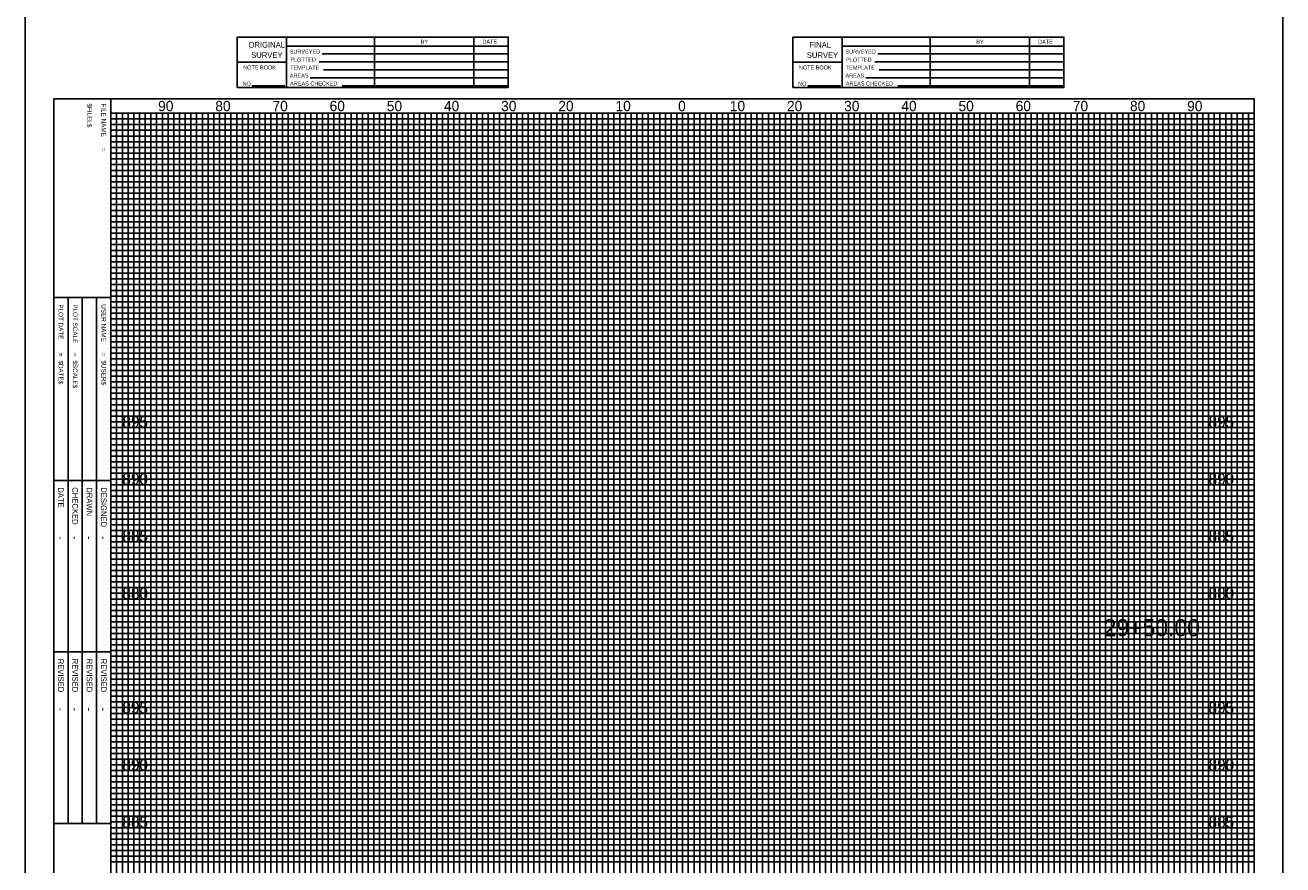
# Model space of a CAD drawing. Extents: x 874 to 5505, y 981 to 7567.
# Drawn here: x 5285 to 5505, y 1183.5 to 1330.4 of the extents above; entities that cross this region are included whole.
import ezdxf

# ---------------------------------------------------------------- set-up
doc = ezdxf.new("R2010")
doc.units = 0
for name, color, linetype in [('Sheets_General Details', 7, 'Continuous'), ('Sheets_Minor Grid', 7, 'Continuous'), ('Sheets_Printer Plotting Border', 7, 'Continuous')]:
    doc.layers.add(name, color=color, linetype=linetype)

msp = doc.modelspace()

# ---------------------------------------------------------------- linework, layer by layer
at = {"layer": 'Sheets_General Details'}
for p, q in [((5285, 992.5), (5285, 1332.5)), ((5505, 1332.5), (5505, 992.5)), ((5330.7, 1328.3), (5330.7, 1319.5)), ((5330.7, 1326.7), (5369.5, 1326.7)), ((5346.1, 1328.3), (5346.1, 1319.5)), ((5363.5, 1328.3), (5363.5, 1319.5)), ((5427.9, 1328.3), (5427.9, 1319.5)), ((5427.9, 1326.7), (5466.7, 1326.7)), ((5443.3, 1328.3), (5443.3, 1319.5)), ((5460.7, 1328.3), (5460.7, 1319.5)), ((5336.96, 1325.4), (5369.41, 1325.4)), ((5434.16, 1325.4), (5466.61, 1325.4)), ((5322.1, 1323.9), (5330.7, 1323.9)), ((5336.42, 1324), (5369.42, 1324)), ((5337.2, 1322.6), (5369.42, 1322.6)), ((5419.3, 1323.9), (5427.9, 1323.9)), ((5433.62, 1324), (5466.62, 1324)), ((5434.4, 1322.6), (5466.62, 1322.6)), ((5334.87, 1321.2), (5369.41, 1321.2)), ((5432.07, 1321.2), (5466.61, 1321.2)), ((5324.72, 1319.8), (5330.44, 1319.8)), ((5340.45, 1319.8), (5369.36, 1319.8)), ((5421.92, 1319.8), (5427.64, 1319.8)), ((5437.65, 1319.8), (5466.56, 1319.8)), ((5300, 1317.5), (5300, 997.5)), ((5300, 1282.76), (5290, 1282.76)), ((5292.5, 1282.76), (5292.5, 1190.76)), ((5295, 1282.76), (5295, 1190.76)), ((5297.5, 1282.76), (5297.5, 1190.76)), ((5300, 1250.76), (5290, 1250.76)), ((5300, 1220.76), (5290, 1220.76)), ((5300, 1190.76), (5290, 1190.76))]:
    msp.add_line(p, q, dxfattribs=at)
for points in [[(5322.1, 1328.3), (5369.5, 1328.3), (5369.5, 1319.5), (5322.1, 1319.5)], [(5419.3, 1328.3), (5466.7, 1328.3), (5466.7, 1319.5), (5419.3, 1319.5)], [(5290, 997.5), (5500, 997.5), (5500, 1317.5), (5290, 1317.5)]]:
    msp.add_lwpolyline(points, close=True, dxfattribs=at)
for points in [[(5500, 1315), (5300, 1315)], [(5310, 1315), (5310, 1000), (5320, 1000), (5320, 1315)], [(5320, 1315), (5320, 1000), (5330, 1000), (5330, 1315)], [(5340, 1315), (5340, 1000), (5350, 1000), (5350, 1315)], [(5360, 1315), (5360, 1000), (5370, 1000), (5370, 1315)], [(5380, 1315), (5380, 1000), (5390, 1000), (5390, 1315)], [(5400, 1315), (5400, 1000), (5410, 1000), (5410, 1315)], [(5420, 1315), (5420, 1000), (5430, 1000), (5430, 1315)], [(5440, 1315), (5440, 1000), (5450, 1000), (5450, 1315)], [(5460, 1315), (5460, 1000), (5470, 1000), (5470, 1315)], [(5480, 1315), (5480, 1000), (5490, 1000), (5490, 1315)], [(5500, 1310), (5300, 1310), (5300, 1310)], [(5500, 1290), (5300, 1290), (5300, 1300), (5500, 1300)], [(5500, 1270), (5300, 1270), (5300, 1280), (5500, 1280)], [(5500, 1250), (5300, 1250), (5300, 1260), (5500, 1260)], [(5500, 1230), (5300, 1230), (5300, 1240), (5500, 1240)], [(5500, 1210), (5300, 1210), (5300, 1220), (5500, 1220)], [(5500, 1190), (5300, 1190), (5300, 1200), (5500, 1200)]]:
    msp.add_lwpolyline(points, dxfattribs=at)
at = {"layer": 'Sheets_Minor Grid'}
for points in [[(5500, 1313), (5300, 1313), (5300, 1314), (5500, 1314)], [(5301, 1315), (5301, 1000), (5302, 1000), (5302, 1315)], [(5303, 1315), (5303, 1000), (5304, 1000), (5304, 1315)], [(5305, 1315), (5305, 1000), (5306, 1000), (5306, 1315)], [(5307, 1315), (5307, 1000), (5308, 1000), (5308, 1315)], [(5309, 1315), (5309, 1000), (5311, 1000), (5311, 1315)], [(5312, 1315), (5312, 1000), (5313, 1000), (5313, 1315)], [(5314, 1315), (5314, 1000), (5315, 1000), (5315, 1315)], [(5316, 1315), (5316, 1000), (5317, 1000), (5317, 1315)], [(5318, 1315), (5318, 1000), (5319, 1000), (5319, 1315)], [(5321, 1315), (5321, 1000), (5322, 1000), (5322, 1315)], [(5323, 1315), (5323, 1000), (5324, 1000), (5324, 1315)], [(5325, 1315), (5325, 1000), (5326, 1000), (5326, 1315)], [(5327, 1315), (5327, 1000), (5328, 1000), (5328, 1315)], [(5329, 1315), (5329, 1000), (5331, 1000), (5331, 1315)], [(5332, 1315), (5332, 1000), (5333, 1000), (5333, 1315)], [(5334, 1315), (5334, 1000), (5335, 1000), (5335, 1315)], [(5336, 1315), (5336, 1000), (5337, 1000), (5337, 1315)], [(5338, 1315), (5338, 1000), (5339, 1000), (5339, 1315)], [(5341, 1315), (5341, 1000), (5342, 1000), (5342, 1315)], [(5343, 1315), (5343, 1000), (5344, 1000), (5344, 1315)], [(5345, 1315), (5345, 1000), (5346, 1000), (5346, 1315)], [(5347, 1315), (5347, 1000), (5348, 1000), (5348, 1315)], [(5349, 1315), (5349, 1000), (5351, 1000), (5351, 1315)], [(5352, 1315), (5352, 1000), (5353, 1000), (5353, 1315)], [(5354, 1315), (5354, 1000), (5355, 1000), (5355, 1315)], [(5356, 1315), (5356, 1000), (5357, 1000), (5357, 1315)], [(5358, 1315), (5358, 1000), (5359, 1000), (5359, 1315)], [(5361, 1315), (5361, 1000), (5362, 1000), (5362, 1315)], [(5363, 1315), (5363, 1000), (5364, 1000), (5364, 1315)], [(5365, 1315), (5365, 1000), (5366, 1000), (5366, 1315)], [(5367, 1315), (5367, 1000), (5368, 1000), (5368, 1315)], [(5369, 1315), (5369, 1000), (5371, 1000), (5371, 1315)], [(5372, 1315), (5372, 1000), (5373, 1000), (5373, 1315)], [(5374, 1315), (5374, 1000), (5375, 1000), (5375, 1315)], [(5376, 1315), (5376, 1000), (5377, 1000), (5377, 1315)], [(5378, 1315), (5378, 1000), (5379, 1000), (5379, 1315)], [(5381, 1315), (5381, 1000), (5382, 1000), (5382, 1315)], [(5383, 1315), (5383, 1000), (5384, 1000), (5384, 1315)], [(5385, 1315), (5385, 1000), (5386, 1000), (5386, 1315)], [(5387, 1315), (5387, 1000), (5388, 1000), (5388, 1315)], [(5389, 1315), (5389, 1000), (5391, 1000), (5391, 1315)], [(5392, 1315), (5392, 1000), (5393, 1000), (5393, 1315)], [(5394, 1315), (5394, 1000), (5395, 1000), (5395, 1315)], [(5396, 1315), (5396, 1000), (5397, 1000), (5397, 1315)], [(5398, 1315), (5398, 1000), (5399, 1000), (5399, 1315)], [(5401, 1315), (5401, 1000), (5402, 1000), (5402, 1315)], [(5403, 1315), (5403, 1000), (5404, 1000), (5404, 1315)], [(5405, 1315), (5405, 1000), (5406, 1000), (5406, 1315)], [(5407, 1315), (5407, 1000), (5408, 1000), (5408, 1315)], [(5409, 1315), (5409, 1000), (5411, 1000), (5411, 1315)], [(5412, 1315), (5412, 1000), (5413, 1000), (5413, 1315)], [(5414, 1315), (5414, 1000), (5415, 1000), (5415, 1315)], [(5416, 1315), (5416, 1000), (5417, 1000), (5417, 1315)], [(5418, 1315), (5418, 1000), (5419, 1000), (5419, 1315)], [(5421, 1315), (5421, 1000), (5422, 1000), (5422, 1315)], [(5423, 1315), (5423, 1000), (5424, 1000), (5424, 1315)], [(5425, 1315), (5425, 1000), (5426, 1000), (5426, 1315)], [(5427, 1315), (5427, 1000), (5428, 1000), (5428, 1315)], [(5429, 1315), (5429, 1000), (5431, 1000), (5431, 1315)], [(5432, 1315), (5432, 1000), (5433, 1000), (5433, 1315)], [(5434, 1315), (5434, 1000), (5435, 1000), (5435, 1315)], [(5436, 1315), (5436, 1000), (5437, 1000), (5437, 1315)], [(5438, 1315), (5438, 1000), (5439, 1000), (5439, 1315)], [(5441, 1315), (5441, 1000), (5442, 1000), (5442, 1315)], [(5443, 1315), (5443, 1000), (5444, 1000), (5444, 1315)], [(5445, 1315), (5445, 1000), (5446, 1000), (5446, 1315)], [(5447, 1315), (5447, 1000), (5448, 1000), (5448, 1315)], [(5449, 1315), (5449, 1000), (5451, 1000), (5451, 1315)], [(5452, 1315), (5452, 1000), (5453, 1000), (5453, 1315)], [(5454, 1315), (5454, 1000), (5455, 1000), (5455, 1315)], [(5456, 1315), (5456, 1000), (5457, 1000), (5457, 1315)], [(5458, 1315), (5458, 1000), (5459, 1000), (5459, 1315)], [(5461, 1315), (5461, 1000), (5462, 1000), (5462, 1315)], [(5463, 1315), (5463, 1000), (5464, 1000), (5464, 1315)], [(5465, 1315), (5465, 1000), (5466, 1000), (5466, 1315)], [(5467, 1315), (5467, 1000), (5468, 1000), (5468, 1315)], [(5469, 1315), (5469, 1000), (5471, 1000), (5471, 1315)], [(5472, 1315), (5472, 1000), (5473, 1000), (5473, 1315)], [(5474, 1315), (5474, 1000), (5475, 1000), (5475, 1315)], [(5476, 1315), (5476, 1000), (5477, 1000), (5477, 1315)], [(5478, 1315), (5478, 1000), (5479, 1000), (5479, 1315)], [(5481, 1315), (5481, 1000), (5482, 1000), (5482, 1315)], [(5483, 1315), (5483, 1000), (5484, 1000), (5484, 1315)], [(5485, 1315), (5485, 1000), (5486, 1000), (5486, 1315)], [(5487, 1315), (5487, 1000), (5488, 1000), (5488, 1315)], [(5489, 1315), (5489, 1000), (5491, 1000), (5491, 1315)], [(5492, 1315), (5492, 1000), (5493, 1000), (5493, 1315)], [(5494, 1315), (5494, 1000), (5495, 1000), (5495, 1315)], [(5496, 1315), (5496, 1000), (5497, 1000), (5497, 1315)], [(5498, 1315), (5498, 1000), (5499, 1000), (5499, 1315)], [(5500, 1311), (5300, 1311), (5300, 1312), (5500, 1312)], [(5500, 1308), (5300, 1308), (5300, 1309), (5500, 1309)], [(5500, 1306), (5300, 1306), (5300, 1307), (5500, 1307)], [(5500, 1304), (5300, 1304), (5300, 1305), (5500, 1305)], [(5500, 1302), (5300, 1302), (5300, 1303), (5500, 1303)], [(5500, 1299), (5300, 1299), (5300, 1301), (5500, 1301)], [(5500, 1297), (5300, 1297), (5300, 1298), (5500, 1298)], [(5500, 1295), (5300, 1295), (5300, 1296), (5500, 1296)], [(5500, 1293), (5300, 1293), (5300, 1294), (5500, 1294)], [(5500, 1291), (5300, 1291), (5300, 1292), (5500, 1292)], [(5500, 1288), (5300, 1288), (5300, 1289), (5500, 1289)], [(5500, 1286), (5300, 1286), (5300, 1287), (5500, 1287)], [(5500, 1284), (5300, 1284), (5300, 1285), (5500, 1285)], [(5500, 1282), (5300, 1282), (5300, 1283), (5500, 1283)], [(5500, 1279), (5300, 1279), (5300, 1281), (5500, 1281)], [(5500, 1277), (5300, 1277), (5300, 1278)], [(5300, 1278), (5500, 1278)], [(5500, 1275), (5300, 1275), (5300, 1276), (5500, 1276)], [(5500, 1273), (5300, 1273), (5300, 1274), (5500, 1274)], [(5500, 1271), (5300, 1271), (5300, 1272), (5500, 1272)], [(5500, 1268), (5300, 1268), (5300, 1269), (5500, 1269)], [(5500, 1266), (5300, 1266), (5300, 1267), (5500, 1267)], [(5500, 1264), (5300, 1264), (5300, 1265), (5500, 1265)], [(5500, 1262), (5300, 1262), (5300, 1263), (5500, 1263)], [(5500, 1259), (5300, 1259), (5300, 1261), (5500, 1261)], [(5500, 1257), (5300, 1257), (5300, 1258), (5500, 1258)], [(5500, 1255), (5300, 1255), (5300, 1256), (5500, 1256)], [(5500, 1253), (5300, 1253), (5300, 1254), (5500, 1254)], [(5500, 1251), (5300, 1251), (5300, 1252), (5500, 1252)], [(5500, 1248), (5300, 1248), (5300, 1249), (5500, 1249)], [(5500, 1246), (5300, 1246), (5300, 1247), (5500, 1247)], [(5500, 1244), (5300, 1244), (5300, 1245), (5500, 1245)], [(5500, 1242), (5300, 1242), (5300, 1243), (5500, 1243)], [(5500, 1239), (5300, 1239), (5300, 1241), (5500, 1241)], [(5500, 1237), (5300, 1237), (5300, 1238), (5500, 1238)], [(5500, 1235), (5300, 1235), (5300, 1236), (5500, 1236)], [(5500, 1233), (5300, 1233), (5300, 1234), (5500, 1234)], [(5500, 1231), (5300, 1231), (5300, 1232), (5500, 1232)], [(5500, 1228), (5300, 1228), (5300, 1229), (5500, 1229)], [(5500, 1226), (5300, 1226), (5300, 1227), (5500, 1227)], [(5500, 1224), (5300, 1224), (5300, 1225), (5500, 1225)], [(5500, 1222), (5300, 1222), (5300, 1223)], [(5300, 1223), (5500, 1223)], [(5500, 1219), (5300, 1219), (5300, 1221), (5500, 1221)], [(5500, 1217), (5300, 1217), (5300, 1218), (5500, 1218)], [(5500, 1215), (5300, 1215), (5300, 1216), (5500, 1216)], [(5500, 1213), (5300, 1213), (5300, 1214), (5500, 1214)], [(5500, 1211), (5300, 1211), (5300, 1212), (5500, 1212)], [(5500, 1208), (5300, 1208), (5300, 1209), (5500, 1209)], [(5500, 1206), (5300, 1206), (5300, 1207), (5500, 1207)], [(5500, 1204), (5300, 1204), (5300, 1205), (5500, 1205)], [(5500, 1202), (5300, 1202), (5300, 1203), (5500, 1203)], [(5500, 1199), (5300, 1199), (5300, 1201), (5500, 1201)], [(5500, 1197), (5300, 1197), (5300, 1198), (5500, 1198)], [(5500, 1195), (5300, 1195), (5300, 1196), (5500, 1196)], [(5500, 1193), (5300, 1193), (5300, 1194), (5500, 1194)], [(5500, 1191), (5300, 1191), (5300, 1192), (5500, 1192)], [(5500, 1188), (5300, 1188), (5300, 1189), (5500, 1189)], [(5500, 1186), (5300, 1186), (5300, 1187), (5500, 1187)], [(5500, 1184), (5300, 1184), (5300, 1185), (5500, 1185)]]:
    msp.add_lwpolyline(points, dxfattribs=at)
at = {"layer": 'Sheets_Printer Plotting Border'}
msp.add_lwpolyline([(5285, 1332.5), (5285, 992.5), (5505, 992.5), (5505, 1332.5)], close=True, dxfattribs=at)

# ---------------------------------------------------------------- texts
at = {"layer": 'Sheets_General Details'}
for s, height, p in [('ORIGINAL', 1, (5324.07, 1326.46)), ('BY', 0.7, (5354.17, 1327.16)), ('DATE', 0.7, (5364.98, 1327.16)), ('FINAL', 1, (5422.18, 1326.46)), ('BY', 0.7, (5451.37, 1327.16)), ('DATE', 0.7, (5462.18, 1327.16)), ('SURVEY', 1, (5324.53, 1324.66)), ('SURVEYED', 0.7, (5331.28, 1325.42)), ('PLOTTED', 0.7, (5331.4, 1324.02)), ('SURVEY', 1, (5421.73, 1324.66)), ('SURVEYED', 0.7, (5428.48, 1325.42)), ('PLOTTED', 0.7, (5428.6, 1324.02)), ('NOTE BOOK', 0.7, (5323.13, 1322.65)), ('TEMPLATE', 0.7, (5331.35, 1322.62)), ('NOTE BOOK', 0.7, (5420.33, 1322.65)), ('TEMPLATE', 0.7, (5428.55, 1322.62)), ('NO.', 0.7, (5323.02, 1319.82)), ('AREAS', 0.7, (5331.3, 1321.22)), ('AREAS CHECKED', 0.7, (5331.35, 1319.84)), ('NO.', 0.7, (5420.22, 1319.82)), ('AREAS', 0.7, (5428.5, 1321.22)), ('AREAS CHECKED', 0.7, (5428.55, 1319.84)), ('90', 1.8, (5308.26, 1315.35)), ('80', 1.8, (5318.26, 1315.35)), ('70', 1.8, (5328.26, 1315.35)), ('60', 1.8, (5338.26, 1315.35)), ('50', 1.8, (5348.26, 1315.35)), ('40', 1.8, (5358.26, 1315.35)), ('30', 1.8, (5368.26, 1315.35)), ('20', 1.8, (5378.26, 1315.35)), ('10', 1.8, (5388.26, 1315.35)), ('0', 1.8, (5399.21, 1315.35)), ('0', 1.8, (5399.21, 1315.35)), ('10', 1.8, (5408.26, 1315.35)), ('20', 1.8, (5418.26, 1315.35)), ('30', 1.8, (5428.26, 1315.35)), ('40', 1.8, (5438.26, 1315.35)), ('50', 1.8, (5448.26, 1315.35)), ('60', 1.8, (5458.26, 1315.35)), ('70', 1.8, (5468.26, 1315.35)), ('80', 1.8, (5478.26, 1315.35)), ('90', 1.8, (5488.26, 1315.35)), ('895', 2, (5302.02, 1260)), ('895', 2, (5492.02, 1260)), ('890', 2, (5302.02, 1250)), ('890', 2, (5492.02, 1250)), ('885', 2, (5302.02, 1240)), ('885', 2, (5492.02, 1240)), ('880', 2, (5302.02, 1230)), ('880', 2, (5492.02, 1230)), ('29+50.00', 3, (5473.65, 1223.49)), ('895', 2, (5302.02, 1210)), ('895', 2, (5492.02, 1210)), ('890', 2, (5302.02, 1200)), ('890', 2, (5492.02, 1200)), ('885', 2, (5302.02, 1190)), ('885', 2, (5492.02, 1190))]:
    msp.add_text(s, height=height, dxfattribs=at).set_placement(p)
for s, height, p in [('$FILEL$', 0.8, (5295.85, 1316.7)), ('FILE NAME', 0.8, (5298.35, 1316.7)), ('=', 0.8, (5298.35, 1308.98)), ('PLOT DATE', 0.8, (5290.85, 1281.56)), ('PLOT SCALE', 0.8, (5293.35, 1281.56)), ('USER NAME', 0.8, (5298.35, 1281.56)), ('$DATE$', 0.8, (5290.85, 1271.74)), ('=', 0.8, (5290.85, 1273.08)), ('$SCALE$', 0.8, (5293.35, 1271.74)), ('=', 0.8, (5293.35, 1273.08)), ('$USER$', 0.8, (5298.35, 1271.74)), ('=', 0.8, (5298.35, 1273.08)), ('DATE', 1, (5290.75, 1249.56)), ('CHECKED', 1, (5293.25, 1249.56)), ('DRAWN', 1, (5295.75, 1249.56)), ('DESIGNED', 1, (5298.25, 1249.56)), ('-', 1.4, (5290.55, 1241.02)), ('-', 1.4, (5293.05, 1241.02)), ('-', 1.4, (5295.55, 1241.02)), ('-', 1.4, (5298.05, 1241.02)), ('REVISED', 1, (5290.75, 1219.56)), ('REVISED', 1, (5293.25, 1219.56)), ('REVISED', 1, (5295.75, 1219.56)), ('REVISED', 1, (5298.25, 1219.56)), ('-', 1.4, (5290.55, 1211.02)), ('-', 1.4, (5293.05, 1211.02)), ('-', 1.4, (5295.55, 1211.02)), ('-', 1.4, (5298.05, 1211.02))]:
    msp.add_text(s, height=height, rotation=270, dxfattribs=at).set_placement(p)

doc.saveas('drawing.dxf')
